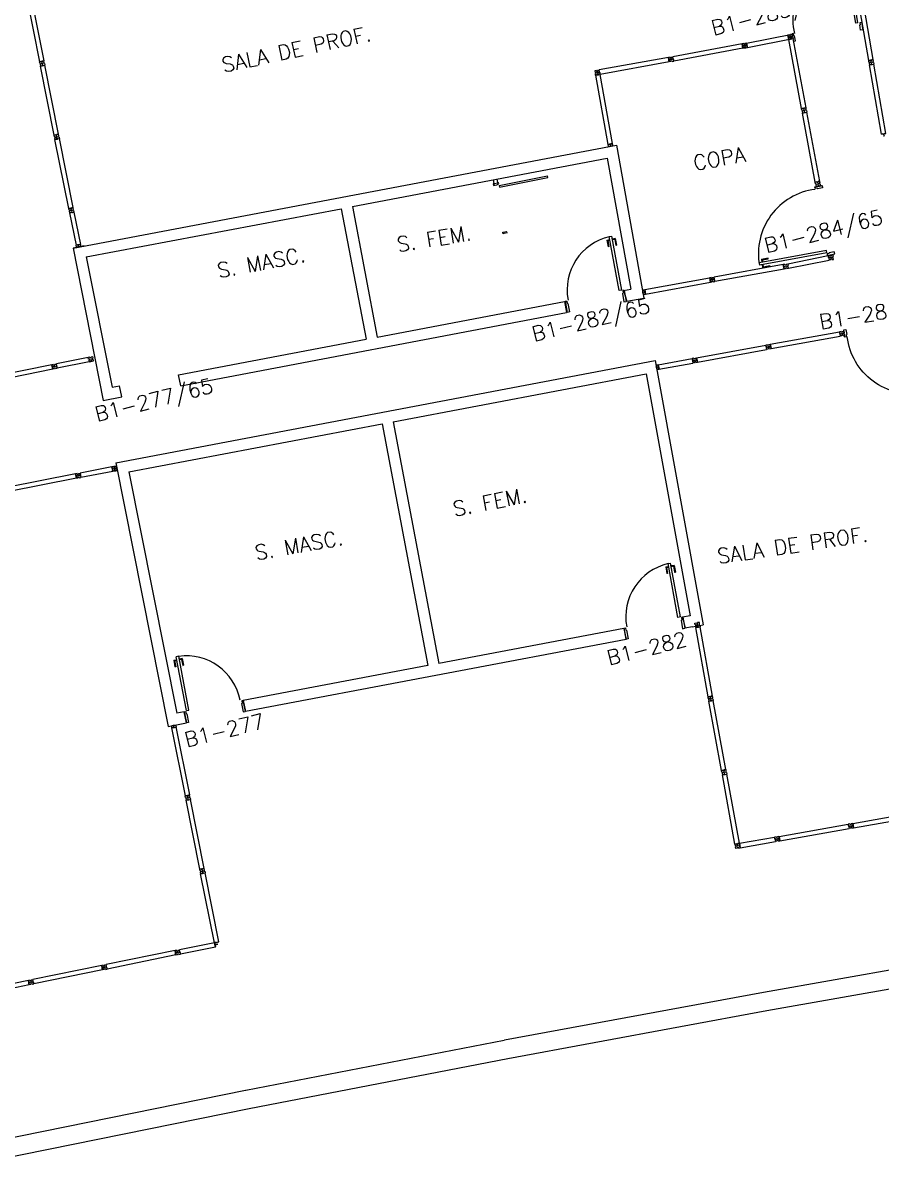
# Model space of a CAD drawing. Header units: millimetres. Extents: x 2757 to 3055, y 1102 to 1216.
# Drawn here: x 2827.62 to 2839.09, y 1181.52 to 1196.73 of the extents above; entities that cross this region are included whole.
import ezdxf

# ---------------------------------------------------------------- set-up
doc = ezdxf.new("R2010")
doc.units = ezdxf.units.MM
for name, color, linetype in [('ALV', 2, 'Continuous'), ('BANC', 2, 'Continuous'), ('DIV', 2, 'Continuous'), ('TEXTO', 2, 'Continuous'), ('TEXTO-ENDEREÇO', 2, 'Continuous')]:
    doc.layers.add(name, color=color, linetype=linetype)
doc.styles.add('UNB-100', font='simplex.shx', dxfattribs={"height": 0.2})
doc.styles.add('UNB-100-1', font='simplex.shx', dxfattribs={"height": 0.2})

# ---------------------------------------------------------------- blocks, each defined once
blk = doc.blocks.new('PDV2D-SLC')
at = {"layer": 'DIV'}
for p, q in [((0.03, 0.05), (0.06, 0.05)), ((0.03, 0.035), (0.03, 0.05)), ((0.03, -0.035), (0.03, 0.035)), ((0.06, 0.05), (0.06, -0.02)), ((0.941, 0.05), (0.941, -0.02)), ((0.971, 0.05), (0.941, 0.05)), ((0.971, 0.035), (0.971, 0.05)), ((0.971, -0.035), (0.971, 0.035)), ((0.03, -0.05), (0.03, -0.035)), ((0.05, -0.05), (0.03, -0.05)), ((0.05, -0.02), (0.06, -0.02)), ((0.05, -0.02), (0.05, -0.05)), ((0.079, -0.05), (0.109, -0.05)), ((0.079, -0.05), (0.079, -0.965)), ((0.109, -0.05), (0.109, -0.965)), ((0.951, -0.02), (0.941, -0.02)), ((0.951, -0.02), (0.951, -0.05)), ((0.951, -0.05), (0.971, -0.05)), ((0.971, -0.05), (0.971, -0.035)), ((0.109, -0.965), (0.079, -0.965))]:
    blk.add_line(p, q, dxfattribs=at)
at = {"layer": 'DIV', "color": 1}
for p, q in [((0.036, -0.925), (0.036, -0.835)), ((0.046, -0.835), (0.036, -0.835)), ((0.046, -0.915), (0.046, -0.835)), ((0.141, -0.915), (0.141, -0.835)), ((0.141, -0.835), (0.151, -0.835)), ((0.151, -0.925), (0.151, -0.835)), ((0.036, -0.925), (0.076, -0.925)), ((0.046, -0.915), (0.076, -0.915)), ((0.141, -0.915), (0.111, -0.915)), ((0.151, -0.925), (0.111, -0.925))]:
    blk.add_line(p, q, dxfattribs=at)
blk.add_arc((0.076, -0.1), 0.865, 270, 3.3214, dxfattribs=at)
blk = doc.blocks.new('DIV-SLC')
for p, q in [((-0.0051, 0), (0.0051, 0)), ((0, -0.0051), (0, 0.0051)), ((0.0205, 0.006), (0.03, 0.006)), ((0.0205, -0.006), (0.0205, 0.006)), ((0.03, 0.03), (0.97, 0.03)), ((0.03, 0.03), (0.03, -0.03)), ((0.03, 0.009), (0.03, 0.027)), ((0.03, 0.005), (0.03, -0.005)), ((0.97, 0.03), (0.97, -0.03)), ((0.9795, 0.006), (0.97, 0.006)), ((0.97, 0.005), (0.97, -0.005)), ((0.9795, -0.006), (0.9795, 0.006)), ((1.0051, 0), (0.9949, 0)), ((0.9949, 0), (1.0051, 0)), ((1, -0.0051), (1, 0.0051)), ((0.0205, -0.006), (0.03, -0.006)), ((0.03, -0.03), (0.03, -0.009)), ((0.03, -0.009), (0.03, -0.027)), ((0.03, -0.03), (0.97, -0.03)), ((0.9795, -0.006), (0.97, -0.006))]:
    blk.add_line(p, q)
blk = doc.blocks.new('MTT-SLC')
for p, q in [((-0.008, 0.03), (-0.03, 0.03)), ((-0.03, 0.03), (-0.03, 0.006)), ((-0.0185, 0.006), (-0.03, 0.006)), ((-0.0185, -0.006), (-0.0185, 0.006)), ((-0.008, 0.03), (-0.008, 0.02)), ((-0.008, 0.02), (0.008, 0.02)), ((-0.0051, 0), (0.0051, 0)), ((0, -0.0051), (0, 0.0051)), ((0.008, 0.03), (0.03, 0.03)), ((0.008, 0.03), (0.008, 0.02)), ((0.0205, -0.006), (0.0205, 0.006)), ((0.0205, 0.006), (0.03, 0.006)), ((0.03, 0.006), (0.03, 0.03)), ((-0.03, -0.03), (-0.03, -0.006)), ((-0.0185, -0.006), (-0.03, -0.006)), ((-0.008, -0.03), (-0.03, -0.03)), ((-0.008, -0.02), (0.008, -0.02)), ((-0.008, -0.03), (-0.008, -0.02)), ((0.008, -0.03), (0.008, -0.02)), ((0.008, -0.03), (0.03, -0.03)), ((0.0205, -0.006), (0.03, -0.006)), ((0.03, -0.006), (0.03, -0.03))]:
    blk.add_line(p, q)
blk = doc.blocks.new('MTINI-SLC')
for p, q in [((-0.03, 0.008), (-0.03, 0.03)), ((0.03, 0.03), (-0.03, 0.03)), ((-0.03, 0.008), (-0.02, 0.008)), ((-0.009, 0.03), (-0.027, 0.03)), ((-0.02, 0.008), (-0.02, 0)), ((-0.001, 0), (-0.02, 0)), ((-0.006, 0.02), (-0.006, 0.03)), ((-0.006, 0.023), (-0.006, 0.027)), ((-0.006, 0.02), (0.006, 0.02)), ((0.005, 0.03), (-0.005, 0.03)), ((0.005, 0), (-0.005, 0)), ((0.004, 0.02), (-0.004, 0.02)), ((0.02, 0), (-0.001, 0)), ((0, -0.005), (0, 0.005)), ((0.006, 0.02), (0.006, 0.03)), ((0.006, 0.023), (0.006, 0.027)), ((0.009, 0.03), (0.027, 0.03)), ((0.03, 0.008), (0.02, 0.008)), ((0.02, 0), (0.02, 0.008)), ((0.03, 0.008), (0.03, 0.03))]:
    blk.add_line(p, q)
blk = doc.blocks.new('MDIV-SLC')
for p, q in [((-0.0051, 0), (0.0051, 0)), ((0, -0.0051), (0, 0.0051)), ((0.0205, -0.006), (0.0205, 0.006)), ((0.0205, 0.006), (0.03, 0.006)), ((0.03, 0.03), (0.47, 0.03)), ((0.03, 0.03), (0.03, -0.03)), ((0.03, 0.009), (0.03, 0.027)), ((0.03, 0.005), (0.03, -0.005)), ((0.47, 0.03), (0.47, -0.03)), ((0.4795, 0.006), (0.47, 0.006)), ((0.47, 0.005), (0.47, -0.005)), ((0.4795, -0.006), (0.4795, 0.006)), ((0.5051, 0), (0.4949, 0)), ((0.4949, 0), (0.5051, 0)), ((0.5, -0.0051), (0.5, 0.0051)), ((0.0205, -0.006), (0.03, -0.006)), ((0.03, -0.009), (0.03, -0.027)), ((0.03, -0.03), (0.03, -0.009)), ((0.03, -0.03), (0.47, -0.03)), ((0.4795, -0.006), (0.47, -0.006))]:
    blk.add_line(p, q)
blk = doc.blocks.new('DIVMT-SLC')
for p, q in [((-0.03, 0.03), (-0.03, 0.006)), ((-0.008, 0.03), (-0.03, 0.03)), ((-0.0185, 0.006), (-0.03, 0.006)), ((-0.0185, -0.006), (-0.0185, 0.006)), ((-0.008, 0.03), (-0.008, 0.02)), ((-0.008, 0.02), (0.008, 0.02)), ((-0.0051, 0), (0.0051, 0)), ((0.0051, 0), (-0.0051, 0)), ((-0.0051, 0), (0.0051, 0)), ((0, -0.0051), (0, 0.0051)), ((0, 0.0051), (0, -0.0051)), ((0.008, 0.03), (0.008, 0.02)), ((0.008, 0.03), (0.03, 0.03)), ((0.0205, 0.006), (0.03, 0.006)), ((0.0205, -0.006), (0.0205, 0.006)), ((0.0205, 0.006), (0.0205, -0.006)), ((0.0205, 0.006), (0.03, 0.006)), ((0.97, 0.03), (0.03, 0.03)), ((0.03, 0.006), (0.03, 0.03)), ((0.03, -0.03), (0.03, 0.03)), ((0.03, -0.005), (0.03, 0.005)), ((0.97, -0.03), (0.97, 0.03)), ((0.97, 0.03), (0.97, 0.009)), ((0.97, 0.009), (0.97, 0.027)), ((0.9795, 0.006), (0.97, 0.006)), ((0.97, -0.005), (0.97, 0.005)), ((0.9795, 0.006), (0.9795, -0.006)), ((1.0051, 0), (0.9949, 0)), ((1, 0.0051), (1, -0.0051)), ((-0.0185, -0.006), (-0.03, -0.006)), ((-0.03, -0.03), (-0.03, -0.006)), ((-0.008, -0.03), (-0.03, -0.03)), ((-0.008, -0.03), (-0.008, -0.02)), ((-0.008, -0.02), (0.008, -0.02)), ((0.008, -0.03), (0.008, -0.02)), ((0.008, -0.03), (0.03, -0.03)), ((0.0205, -0.006), (0.03, -0.006)), ((0.0205, -0.006), (0.03, -0.006)), ((0.03, -0.006), (0.03, -0.03)), ((0.97, -0.03), (0.03, -0.03)), ((0.9795, -0.006), (0.97, -0.006)), ((0.97, -0.009), (0.97, -0.027))]:
    blk.add_line(p, q)
blk = doc.blocks.new('PE80-SLC')
for p, q in [((0.075, 0), (-0.075, 0)), ((-0.075, -0.03), (-0.075, 0)), ((0.075, 0), (0.075, -0.02)), ((0.777, 0.01), (0.687, 0.01)), ((0.687, 0), (0.687, 0.01)), ((0.777, 0.01), (0.777, -0.03)), ((0.04, -0.03), (-0.075, -0.03)), ((0.075, -0.02), (0.04, -0.02)), ((0.04, -0.03), (0.04, -0.02)), ((0.085, -0.03), (0.817, -0.03)), ((0.085, -0.03), (0.085, -0.065)), ((0.085, -0.065), (0.817, -0.065)), ((0.767, 0), (0.687, 0)), ((0.767, -0.095), (0.687, -0.095)), ((0.687, -0.095), (0.687, -0.105)), ((0.777, -0.105), (0.687, -0.105)), ((0.767, 0), (0.767, -0.03)), ((0.767, -0.095), (0.767, -0.065)), ((0.777, -0.105), (0.777, -0.065)), ((0.817, -0.065), (0.817, -0.03)), ((0.04, -0.771), (-0.075, -0.771)), ((-0.075, -0.771), (-0.075, -0.801)), ((0.075, -0.801), (-0.075, -0.801)), ((0.075, -0.802), (-0.075, -0.802)), ((0.04, -0.771), (0.04, -0.781)), ((0.075, -0.781), (0.04, -0.781)), ((0.075, -0.801), (0.075, -0.781))]:
    blk.add_line(p, q)
blk.add_arc((0.085, -0.03), 0.731, 270, 357.3429)
blk = doc.blocks.new('PD80-SLC')
for p, q in [((-0.777, 0.01), (-0.777, -0.03)), ((-0.777, 0.01), (-0.687, 0.01)), ((-0.687, 0), (-0.687, 0.01)), ((-0.075, 0), (0.075, 0)), ((-0.075, 0), (-0.075, -0.02)), ((0.075, -0.03), (0.075, 0)), ((-0.817, -0.065), (-0.817, -0.03)), ((-0.085, -0.03), (-0.817, -0.03)), ((-0.085, -0.065), (-0.817, -0.065)), ((-0.777, -0.105), (-0.777, -0.065)), ((-0.777, -0.105), (-0.687, -0.105)), ((-0.767, 0), (-0.767, -0.03)), ((-0.767, 0), (-0.687, 0)), ((-0.767, -0.095), (-0.767, -0.065)), ((-0.767, -0.095), (-0.687, -0.095)), ((-0.687, -0.095), (-0.687, -0.105)), ((-0.085, -0.03), (-0.085, -0.065)), ((-0.075, -0.02), (-0.04, -0.02)), ((-0.04, -0.03), (-0.04, -0.02)), ((-0.04, -0.03), (0.075, -0.03)), ((-0.075, -0.781), (-0.04, -0.781)), ((-0.075, -0.801), (-0.075, -0.781)), ((-0.075, -0.801), (0.075, -0.801)), ((-0.075, -0.802), (0.075, -0.802)), ((-0.04, -0.771), (0.075, -0.771)), ((-0.04, -0.771), (-0.04, -0.781)), ((0.075, -0.771), (0.075, -0.801))]:
    blk.add_line(p, q)
blk.add_arc((-0.085, -0.03), 0.731, 182.6571, 270)
blk = doc.blocks.new('PDV2E-SLC')
at = {"layer": 'DIV', "color": 1}
for p, q in [((0.023, 0.925), (0.063, 0.925)), ((0.023, 0.925), (0.023, 0.835)), ((0.033, 0.915), (0.063, 0.915)), ((0.033, 0.915), (0.033, 0.835)), ((0.138, 0.925), (0.097, 0.925)), ((0.128, 0.915), (0.097, 0.915)), ((0.128, 0.915), (0.128, 0.835)), ((0.138, 0.925), (0.138, 0.835)), ((0.033, 0.835), (0.023, 0.835)), ((0.128, 0.835), (0.137, 0.835))]:
    blk.add_line(p, q, dxfattribs=at)
at = {"layer": 'DIV'}
for p, q in [((0.065, 0.05), (0.065, 0.965)), ((0.095, 0.965), (0.065, 0.965)), ((0.095, 0.05), (0.095, 0.965)), ((0.049, 0.05), (0.029, 0.05)), ((0.029, 0.05), (0.029, 0.035)), ((0.029, 0.035), (0.029, -0.035)), ((0.049, 0.02), (0.049, 0.05)), ((0.049, 0.02), (0.059, 0.02)), ((0.059, -0.05), (0.059, 0.02)), ((0.065, 0.05), (0.095, 0.05)), ((0.928, -0.05), (0.928, 0.02)), ((0.938, 0.02), (0.928, 0.02)), ((0.938, 0.05), (0.958, 0.05)), ((0.938, 0.02), (0.938, 0.05)), ((0.958, 0.05), (0.958, 0.035)), ((0.958, 0.035), (0.958, -0.035)), ((0.029, -0.035), (0.029, -0.05)), ((0.029, -0.05), (0.059, -0.05)), ((0.958, -0.05), (0.928, -0.05)), ((0.958, -0.035), (0.958, -0.05))]:
    blk.add_line(p, q, dxfattribs=at)
at = {"layer": 'DIV', "color": 1}
blk.add_arc((0.062, 0.1), 0.865, 356.6786, 90, dxfattribs=at)
blk = doc.blocks.new('DIVINI-SLC')
for p, q in [((-0.005, 0), (0.005, 0)), ((-0.005, 0), (0.005, 0)), ((0.008, 0.02), (0, 0.02)), ((0, 0.001), (0, 0.02)), ((0, -0.005), (0, 0.005)), ((0, -0.005), (0, 0.005)), ((0, -0.02), (0, 0.001)), ((0.008, 0.03), (0.03, 0.03)), ((0.008, 0.03), (0.008, 0.02)), ((0.02, 0.006), (0.03, 0.006)), ((0.02, 0.006), (0.02, -0.006)), ((0.02, -0.006), (0.02, 0.006)), ((0.02, 0.006), (0.03, 0.006)), ((0.02, -0.004), (0.02, 0.004)), ((0.023, 0.006), (0.027, 0.006)), ((0.03, -0.03), (0.03, 0.03)), ((0.03, 0.03), (0.03, -0.03)), ((0.03, 0.03), (0.97, 0.03)), ((0.03, 0.009), (0.03, 0.027)), ((0.03, 0.009), (0.03, 0.027)), ((0.03, -0.005), (0.03, 0.005)), ((0.03, 0.005), (0.03, -0.005)), ((0.97, 0.03), (0.97, -0.03)), ((0.98, 0.006), (0.97, 0.006)), ((0.97, 0.005), (0.97, -0.005)), ((0.98, -0.006), (0.98, 0.006)), ((0.995, 0), (1.005, 0)), ((1.005, 0), (0.995, 0)), ((1, -0.005), (1, 0.005)), ((0, -0.02), (0.008, -0.02)), ((0.008, -0.03), (0.008, -0.02)), ((0.008, -0.03), (0.03, -0.03)), ((0.02, -0.006), (0.03, -0.006)), ((0.02, -0.006), (0.03, -0.006)), ((0.023, -0.006), (0.027, -0.006)), ((0.03, -0.009), (0.03, -0.027)), ((0.03, -0.009), (0.03, -0.027)), ((0.03, -0.03), (0.03, -0.009)), ((0.03, -0.03), (0.97, -0.03)), ((0.98, -0.006), (0.97, -0.006))]:
    blk.add_line(p, q)

msp = doc.modelspace()

# ---------------------------------------------------------------- linework, layer by layer
at = {"layer": 'ALV'}
for p, q in [((2828.288, 1193.717), (2835.546, 1195.091)), ((2835.546, 1195.091), (2835.915, 1193.049)), ((2832.019, 1194.271), (2835.425, 1194.916)), ((2835.425, 1194.916), (2835.741, 1193.169)), ((2833.902, 1194.629), (2833.916, 1194.553)), ((2833.951, 1194.638), (2833.963, 1194.57)), ((2828.465, 1193.598), (2831.871, 1194.243)), ((2831.871, 1194.243), (2832.202, 1192.499)), ((2832.019, 1194.271), (2832.35, 1192.527)), ((2828.436, 1193.745), (2828.289, 1193.716)), ((2828.288, 1193.717), (2828.692, 1191.682)), ((2828.465, 1193.598), (2828.811, 1191.857)), ((2835.642, 1193.15), (2835.741, 1193.169)), ((2835.642, 1193.15), (2835.687, 1193.006)), ((2832.35, 1192.527), (2834.855, 1193.001)), ((2834.855, 1193.001), (2834.882, 1192.854)), ((2835.687, 1193.006), (2835.915, 1193.049)), ((2829.726, 1191.877), (2834.882, 1192.854)), ((2829.697, 1192.025), (2832.202, 1192.499)), ((2828.858, 1190.848), (2836.066, 1192.213)), ((2836.066, 1192.213), (2836.705, 1188.682)), ((2829.726, 1191.877), (2829.697, 1192.025)), ((2832.564, 1191.397), (2835.946, 1192.037)), ((2835.946, 1192.037), (2836.531, 1188.803)), ((2828.811, 1191.857), (2828.909, 1191.875)), ((2828.938, 1191.728), (2828.909, 1191.875)), ((2828.692, 1191.682), (2828.938, 1191.728)), ((2829.034, 1190.729), (2832.416, 1191.369)), ((2832.416, 1191.369), (2833.029, 1188.139)), ((2832.564, 1191.397), (2833.176, 1188.167)), ((2828.858, 1190.848), (2829.557, 1187.327)), ((2829.034, 1190.729), (2829.674, 1187.503)), ((2836.531, 1188.803), (2836.432, 1188.784)), ((2836.432, 1188.784), (2836.464, 1188.638)), ((2835.644, 1188.635), (2833.176, 1188.167)), ((2835.644, 1188.635), (2835.676, 1188.488)), ((2836.557, 1188.655), (2836.464, 1188.638)), ((2836.557, 1188.655), (2836.705, 1188.682)), ((2835.676, 1188.488), (2830.59, 1187.524)), ((2833.029, 1188.139), (2830.561, 1187.671)), ((2830.59, 1187.524), (2830.561, 1187.671)), ((2829.773, 1187.522), (2829.674, 1187.503)), ((2829.803, 1187.375), (2829.773, 1187.522)), ((2829.557, 1187.327), (2829.802, 1187.376))]:
    msp.add_line(p, q, dxfattribs=at)
at = {"layer": 'BANC'}
for p, q in [((2840.977, 1184.385), (2837.512, 1183.774)), ((2841.021, 1184.138), (2837.556, 1183.527)), ((2837.51, 1183.773), (2834.05, 1183.133)), ((2837.556, 1183.527), (2834.096, 1182.887)), ((2834.048, 1183.132), (2830.594, 1182.463)), ((2834.096, 1182.887), (2830.642, 1182.217)), ((2830.592, 1182.462), (2827.144, 1181.763)), ((2830.642, 1182.217), (2827.193, 1181.518))]:
    msp.add_line(p, q, dxfattribs=at)
at = {"layer": 'DIV'}
for p, q in [((2837.285, 1196.456), (2837.896, 1196.574)), ((2837.297, 1196.397), (2837.906, 1196.515)), ((2837.838, 1196.563), (2837.861, 1196.567)), ((2837.859, 1196.567), (2837.838, 1196.563)), ((2837.842, 1196.541), (2837.838, 1196.563)), ((2837.842, 1196.539), (2837.838, 1196.563)), ((2837.849, 1196.504), (2837.838, 1196.563)), ((2837.842, 1196.541), (2837.852, 1196.543)), ((2837.851, 1196.541), (2837.842, 1196.539)), ((2837.851, 1196.541), (2837.842, 1196.539)), ((2837.844, 1196.528), (2837.842, 1196.538)), ((2837.854, 1196.529), (2837.844, 1196.527)), ((2837.854, 1196.529), (2837.844, 1196.527)), ((2837.844, 1196.527), (2837.849, 1196.504)), ((2837.845, 1196.525), (2837.854, 1196.527)), ((2837.845, 1196.525), (2837.849, 1196.504)), ((2837.849, 1196.504), (2837.908, 1196.515)), ((2837.872, 1196.508), (2837.849, 1196.504)), ((2837.871, 1196.508), (2837.849, 1196.504)), ((2838.021, 1195.58), (2837.849, 1196.504)), ((2837.854, 1196.529), (2837.851, 1196.541)), ((2837.851, 1196.541), (2837.854, 1196.529)), ((2837.852, 1196.543), (2837.854, 1196.527)), ((2837.859, 1196.567), (2837.861, 1196.557)), ((2837.863, 1196.556), (2837.861, 1196.567)), ((2837.877, 1196.56), (2837.861, 1196.557)), ((2837.863, 1196.556), (2837.875, 1196.558)), ((2837.868, 1196.538), (2837.878, 1196.54)), ((2837.878, 1196.54), (2837.868, 1196.538)), ((2837.878, 1196.54), (2837.868, 1196.538)), ((2837.868, 1196.538), (2837.878, 1196.54)), ((2837.878, 1196.54), (2837.868, 1196.538)), ((2837.884, 1196.521), (2837.869, 1196.518)), ((2837.871, 1196.508), (2837.869, 1196.518)), ((2837.871, 1196.518), (2837.882, 1196.52)), ((2837.882, 1196.52), (2837.871, 1196.518)), ((2837.871, 1196.518), (2837.872, 1196.508)), ((2837.871, 1196.518), (2837.872, 1196.508)), ((2837.872, 1196.544), (2837.874, 1196.534)), ((2837.874, 1196.534), (2837.872, 1196.544)), ((2837.872, 1196.544), (2837.874, 1196.534)), ((2837.874, 1196.534), (2837.872, 1196.544)), ((2837.872, 1196.544), (2837.874, 1196.534)), ((2837.897, 1196.574), (2837.873, 1196.569)), ((2837.875, 1196.558), (2837.873, 1196.569)), ((2837.873, 1196.508), (2837.883, 1196.51)), ((2837.875, 1196.57), (2837.877, 1196.56)), ((2837.882, 1196.52), (2837.884, 1196.51)), ((2837.882, 1196.52), (2837.884, 1196.51)), ((2837.886, 1196.511), (2837.884, 1196.521)), ((2837.884, 1196.51), (2837.908, 1196.515)), ((2837.886, 1196.511), (2837.908, 1196.515)), ((2837.89, 1196.548), (2837.901, 1196.55)), ((2837.892, 1196.536), (2837.89, 1196.548)), ((2837.901, 1196.552), (2837.891, 1196.55)), ((2837.891, 1196.55), (2837.894, 1196.535)), ((2837.892, 1196.536), (2837.903, 1196.539)), ((2837.904, 1196.536), (2837.894, 1196.535)), ((2837.895, 1196.579), (2837.9, 1196.556)), ((2837.901, 1196.552), (2837.897, 1196.574)), ((2837.908, 1196.515), (2837.903, 1196.539)), ((2837.904, 1196.536), (2837.908, 1196.515)), ((2838.08, 1195.591), (2837.908, 1196.515)), ((2837.226, 1196.445), (2837.25, 1196.449)), ((2837.248, 1196.449), (2837.226, 1196.444)), ((2837.231, 1196.423), (2837.226, 1196.445)), ((2837.231, 1196.421), (2837.226, 1196.444)), ((2837.238, 1196.386), (2837.226, 1196.444)), ((2837.231, 1196.423), (2837.24, 1196.425)), ((2837.24, 1196.423), (2837.231, 1196.421)), ((2837.24, 1196.423), (2837.231, 1196.421)), ((2837.233, 1196.41), (2837.231, 1196.42)), ((2837.242, 1196.411), (2837.233, 1196.409)), ((2837.242, 1196.411), (2837.233, 1196.409)), ((2837.233, 1196.407), (2837.243, 1196.409)), ((2837.233, 1196.409), (2837.238, 1196.386)), ((2837.233, 1196.407), (2837.237, 1196.386)), ((2837.237, 1196.386), (2837.296, 1196.397)), ((2837.261, 1196.39), (2837.237, 1196.386)), ((2837.259, 1196.39), (2837.238, 1196.386)), ((2837.24, 1196.425), (2837.243, 1196.409)), ((2837.242, 1196.411), (2837.24, 1196.423)), ((2837.24, 1196.423), (2837.242, 1196.411)), ((2837.248, 1196.449), (2837.25, 1196.439)), ((2837.252, 1196.438), (2837.25, 1196.449)), ((2837.266, 1196.442), (2837.25, 1196.439)), ((2837.252, 1196.438), (2837.264, 1196.44)), ((2837.256, 1196.42), (2837.266, 1196.422)), ((2837.266, 1196.422), (2837.256, 1196.42)), ((2837.266, 1196.422), (2837.256, 1196.42)), ((2837.256, 1196.42), (2837.266, 1196.422)), ((2837.266, 1196.422), (2837.256, 1196.42)), ((2837.256, 1196.42), (2837.266, 1196.422)), ((2837.273, 1196.403), (2837.257, 1196.4)), ((2837.259, 1196.39), (2837.257, 1196.4)), ((2837.259, 1196.399), (2837.271, 1196.402)), ((2837.271, 1196.402), (2837.259, 1196.399)), ((2837.259, 1196.399), (2837.261, 1196.39)), ((2837.259, 1196.399), (2837.261, 1196.39)), ((2837.261, 1196.426), (2837.262, 1196.416)), ((2837.262, 1196.416), (2837.261, 1196.426)), ((2837.261, 1196.426), (2837.262, 1196.416)), ((2837.262, 1196.416), (2837.261, 1196.426)), ((2837.261, 1196.426), (2837.262, 1196.416)), ((2837.261, 1196.426), (2837.262, 1196.416)), ((2837.285, 1196.456), (2837.262, 1196.451)), ((2837.264, 1196.44), (2837.262, 1196.451)), ((2837.262, 1196.39), (2837.272, 1196.392)), ((2837.264, 1196.452), (2837.285, 1196.456)), ((2837.264, 1196.452), (2837.266, 1196.442)), ((2837.271, 1196.402), (2837.273, 1196.392)), ((2837.271, 1196.402), (2837.273, 1196.392)), ((2837.275, 1196.393), (2837.273, 1196.403)), ((2837.273, 1196.392), (2837.296, 1196.397)), ((2837.275, 1196.393), (2837.297, 1196.397)), ((2837.278, 1196.43), (2837.29, 1196.432)), ((2837.281, 1196.418), (2837.278, 1196.43)), ((2837.289, 1196.434), (2837.28, 1196.432)), ((2837.28, 1196.432), (2837.283, 1196.417)), ((2837.28, 1196.431), (2837.29, 1196.432)), ((2837.28, 1196.431), (2837.283, 1196.419)), ((2837.281, 1196.418), (2837.292, 1196.421)), ((2837.283, 1196.419), (2837.292, 1196.421)), ((2837.292, 1196.418), (2837.283, 1196.417)), ((2837.289, 1196.434), (2837.285, 1196.456)), ((2837.285, 1196.456), (2837.29, 1196.432)), ((2837.285, 1196.456), (2837.289, 1196.435)), ((2837.297, 1196.397), (2837.285, 1196.456)), ((2837.289, 1196.435), (2837.286, 1196.453)), ((2837.292, 1196.422), (2837.29, 1196.431)), ((2837.297, 1196.397), (2837.292, 1196.421)), ((2837.292, 1196.418), (2837.296, 1196.397)), ((2837.293, 1196.418), (2837.296, 1196.4)), ((2838.021, 1195.58), (2838.08, 1195.591)), ((2838.042, 1195.584), (2838.024, 1195.58)), ((2838.046, 1195.575), (2838.044, 1195.584)), ((2838.045, 1195.584), (2838.055, 1195.586)), ((2838.058, 1195.577), (2838.046, 1195.575)), ((2838.061, 1195.557), (2838.051, 1195.555)), ((2838.057, 1195.551), (2838.055, 1195.561)), ((2838.058, 1195.577), (2838.056, 1195.586)), ((2838.08, 1195.591), (2838.059, 1195.587)), ((2838.059, 1195.587), (2838.077, 1195.59)), ((2833.979, 1194.552), (2834.625, 1194.681)), ((2833.983, 1194.531), (2834.629, 1194.66)), ((2834.629, 1194.66), (2834.625, 1194.681)), ((2833.912, 1194.575), (2833.901, 1194.573)), ((2833.901, 1194.573), (2833.905, 1194.551)), ((2833.905, 1194.551), (2833.955, 1194.561)), ((2833.961, 1194.585), (2833.912, 1194.575)), ((2833.953, 1194.568), (2833.975, 1194.573)), ((2833.953, 1194.568), (2833.955, 1194.561)), ((2833.972, 1194.587), (2833.961, 1194.585)), ((2833.975, 1194.573), (2833.972, 1194.587)), ((2833.979, 1194.552), (2833.983, 1194.531)), ((2834.03, 1193.929), (2834.079, 1193.939)), ((2834.034, 1193.908), (2834.03, 1193.929)), ((2834.045, 1193.91), (2834.034, 1193.908)), ((2834.094, 1193.92), (2834.045, 1193.91)), ((2834.081, 1193.932), (2834.079, 1193.939)), ((2837.835, 1193.506), (2838.378, 1193.616)), ((2838.4, 1193.619), (2838.378, 1193.616)), ((2838.382, 1193.592), (2838.378, 1193.616)), ((2838.378, 1193.616), (2838.388, 1193.556)), ((2838.392, 1193.594), (2838.382, 1193.592)), ((2838.392, 1193.594), (2838.382, 1193.592)), ((2838.382, 1193.591), (2838.384, 1193.581)), ((2838.394, 1193.582), (2838.384, 1193.58)), ((2838.394, 1193.582), (2838.384, 1193.58)), ((2838.384, 1193.58), (2838.388, 1193.556)), ((2838.392, 1193.594), (2838.394, 1193.582)), ((2838.394, 1193.582), (2838.392, 1193.594)), ((2838.4, 1193.619), (2838.402, 1193.609)), ((2838.418, 1193.612), (2838.402, 1193.609)), ((2838.418, 1193.592), (2838.408, 1193.59)), ((2838.408, 1193.59), (2838.418, 1193.592)), ((2838.418, 1193.592), (2838.408, 1193.59)), ((2838.412, 1193.596), (2838.414, 1193.586)), ((2838.414, 1193.586), (2838.412, 1193.596)), ((2838.416, 1193.622), (2838.438, 1193.625)), ((2838.416, 1193.622), (2838.418, 1193.612)), ((2838.43, 1193.6), (2838.441, 1193.602)), ((2838.43, 1193.6), (2838.432, 1193.588)), ((2838.432, 1193.588), (2838.443, 1193.59)), ((2838.438, 1193.625), (2838.441, 1193.602)), ((2838.447, 1193.566), (2838.443, 1193.59)), ((2837.845, 1193.447), (2838.388, 1193.556)), ((2838.41, 1193.56), (2838.388, 1193.556)), ((2838.424, 1193.572), (2838.408, 1193.57)), ((2838.41, 1193.56), (2838.408, 1193.57)), ((2838.426, 1193.563), (2838.424, 1193.572)), ((2838.426, 1193.563), (2838.447, 1193.566)), ((2835.926, 1193.161), (2836.791, 1193.318)), ((2836.791, 1193.318), (2836.802, 1193.259)), ((2836.805, 1193.296), (2836.795, 1193.295)), ((2836.796, 1193.294), (2836.797, 1193.284)), ((2836.807, 1193.284), (2836.798, 1193.283)), ((2836.807, 1193.284), (2836.805, 1193.296)), ((2836.831, 1193.295), (2836.821, 1193.293)), ((2836.821, 1193.293), (2836.831, 1193.295)), ((2836.827, 1193.289), (2836.825, 1193.299)), ((2835.896, 1193.125), (2835.906, 1193.127)), ((2835.896, 1193.125), (2835.906, 1193.127)), ((2835.906, 1193.147), (2835.898, 1193.146)), ((2835.901, 1193.127), (2835.898, 1193.146)), ((2835.902, 1193.121), (2835.9, 1193.131)), ((2835.902, 1193.121), (2835.9, 1193.131)), ((2835.905, 1193.106), (2835.901, 1193.127)), ((2835.904, 1193.157), (2835.926, 1193.161)), ((2835.904, 1193.157), (2835.906, 1193.147)), ((2835.92, 1193.136), (2835.93, 1193.137)), ((2835.92, 1193.136), (2835.93, 1193.137)), ((2835.923, 1193.124), (2835.92, 1193.136)), ((2835.92, 1193.136), (2835.923, 1193.124)), ((2835.922, 1193.126), (2835.921, 1193.134)), ((2835.922, 1193.136), (2835.927, 1193.137)), ((2835.923, 1193.124), (2835.932, 1193.126)), ((2835.923, 1193.124), (2835.932, 1193.126)), ((2835.925, 1193.124), (2835.929, 1193.125)), ((2835.926, 1193.161), (2835.936, 1193.102)), ((2835.936, 1193.102), (2835.926, 1193.161)), ((2835.929, 1193.14), (2835.926, 1193.158)), ((2835.929, 1193.14), (2835.926, 1193.158)), ((2835.93, 1193.136), (2835.932, 1193.127)), ((2835.932, 1193.127), (2835.93, 1193.136)), ((2835.936, 1193.102), (2835.932, 1193.123)), ((2835.932, 1193.123), (2835.936, 1193.105)), ((2835.932, 1193.123), (2835.936, 1193.105)), ((2835.936, 1193.102), (2836.802, 1193.259)), ((2835.905, 1193.106), (2835.913, 1193.108)), ((2835.915, 1193.098), (2835.913, 1193.108)), ((2835.915, 1193.098), (2835.936, 1193.102)), ((2828.49, 1192.257), (2828.065, 1192.17)), ((2828.502, 1192.197), (2828.561, 1192.209)), ((2828.524, 1192.211), (2828.535, 1192.214)), ((2828.535, 1192.214), (2828.524, 1192.211)), ((2828.524, 1192.211), (2828.525, 1192.202)), ((2828.524, 1192.211), (2828.525, 1192.202)), ((2828.535, 1192.214), (2828.537, 1192.204)), ((2828.535, 1192.214), (2828.537, 1192.204)), ((2828.537, 1192.204), (2828.561, 1192.209)), ((2836.106, 1192.159), (2836.559, 1192.24)), ((2836.581, 1192.244), (2836.559, 1192.24)), ((2836.559, 1192.24), (2836.57, 1192.181)), ((2836.564, 1192.217), (2836.559, 1192.24)), ((2836.573, 1192.218), (2836.564, 1192.217)), ((2836.573, 1192.218), (2836.564, 1192.217)), ((2836.564, 1192.216), (2836.566, 1192.206)), ((2836.575, 1192.207), (2836.566, 1192.205)), ((2836.575, 1192.207), (2836.566, 1192.205)), ((2836.575, 1192.207), (2836.573, 1192.218)), ((2836.573, 1192.218), (2836.575, 1192.207)), ((2836.581, 1192.244), (2836.583, 1192.234)), ((2836.599, 1192.237), (2836.583, 1192.234)), ((2836.599, 1192.217), (2836.589, 1192.215)), ((2836.589, 1192.215), (2836.599, 1192.217)), ((2836.599, 1192.217), (2836.589, 1192.215)), ((2836.595, 1192.211), (2836.593, 1192.221)), ((2836.593, 1192.221), (2836.595, 1192.211)), ((2836.597, 1192.247), (2836.618, 1192.251)), ((2836.597, 1192.247), (2836.599, 1192.237)), ((2836.611, 1192.225), (2836.623, 1192.227)), ((2836.611, 1192.225), (2836.613, 1192.213)), ((2836.613, 1192.213), (2836.625, 1192.215)), ((2836.618, 1192.251), (2836.623, 1192.227)), ((2836.629, 1192.192), (2836.625, 1192.215)), ((2828.028, 1192.163), (2828.006, 1192.158)), ((2828.006, 1192.158), (2828.011, 1192.135)), ((2828.022, 1192.137), (2828.011, 1192.135)), ((2828.024, 1192.125), (2828.013, 1192.123)), ((2828.018, 1192.099), (2828.013, 1192.123)), ((2828.039, 1192.104), (2828.018, 1192.099)), ((2828.024, 1192.125), (2828.022, 1192.137)), ((2828.028, 1192.163), (2828.029, 1192.153)), ((2828.029, 1192.153), (2828.045, 1192.156)), ((2828.036, 1192.134), (2828.046, 1192.136)), ((2828.046, 1192.136), (2828.036, 1192.134)), ((2828.036, 1192.134), (2828.046, 1192.136)), ((2828.037, 1192.114), (2828.053, 1192.117)), ((2828.039, 1192.104), (2828.037, 1192.114)), ((2828.04, 1192.14), (2828.042, 1192.13)), ((2828.042, 1192.13), (2828.04, 1192.14)), ((2828.043, 1192.166), (2828.065, 1192.17)), ((2828.043, 1192.166), (2828.045, 1192.156)), ((2828.055, 1192.107), (2828.053, 1192.117)), ((2828.055, 1192.107), (2828.076, 1192.111)), ((2828.06, 1192.145), (2828.069, 1192.146)), ((2828.06, 1192.145), (2828.069, 1192.146)), ((2828.06, 1192.145), (2828.063, 1192.133)), ((2828.063, 1192.133), (2828.06, 1192.145)), ((2828.063, 1192.133), (2828.072, 1192.135)), ((2828.063, 1192.133), (2828.072, 1192.135)), ((2828.076, 1192.111), (2828.065, 1192.17)), ((2828.069, 1192.146), (2828.065, 1192.17)), ((2828.072, 1192.136), (2828.07, 1192.145)), ((2828.072, 1192.135), (2828.076, 1192.111)), ((2828.502, 1192.198), (2828.076, 1192.111)), ((2828.525, 1192.202), (2828.502, 1192.197)), ((2828.526, 1192.202), (2828.536, 1192.204)), ((2836.076, 1192.124), (2836.086, 1192.125)), ((2836.082, 1192.119), (2836.081, 1192.129)), ((2836.101, 1192.134), (2836.11, 1192.136)), ((2836.103, 1192.122), (2836.101, 1192.134)), ((2836.103, 1192.122), (2836.112, 1192.124)), ((2836.106, 1192.159), (2836.116, 1192.1)), ((2836.109, 1192.139), (2836.106, 1192.156)), ((2836.11, 1192.135), (2836.112, 1192.125)), ((2836.116, 1192.1), (2836.113, 1192.121)), ((2836.113, 1192.121), (2836.116, 1192.103)), ((2836.116, 1192.1), (2836.57, 1192.181)), ((2836.566, 1192.205), (2836.57, 1192.181)), ((2836.592, 1192.185), (2836.57, 1192.181)), ((2836.606, 1192.198), (2836.59, 1192.195)), ((2836.592, 1192.185), (2836.59, 1192.195)), ((2836.607, 1192.188), (2836.606, 1192.198)), ((2836.607, 1192.188), (2836.629, 1192.192)), ((2828.343, 1190.704), (2828.322, 1190.7)), ((2828.322, 1190.7), (2828.326, 1190.676)), ((2828.343, 1190.704), (2828.345, 1190.694)), ((2828.345, 1190.694), (2828.361, 1190.697)), ((2828.359, 1190.707), (2828.381, 1190.711)), ((2828.359, 1190.707), (2828.361, 1190.697)), ((2828.376, 1190.686), (2828.385, 1190.688)), ((2828.376, 1190.686), (2828.385, 1190.688)), ((2828.376, 1190.686), (2828.378, 1190.674)), ((2828.378, 1190.674), (2828.376, 1190.686)), ((2828.807, 1190.793), (2828.381, 1190.711)), ((2828.385, 1190.688), (2828.381, 1190.711)), ((2828.381, 1190.711), (2828.392, 1190.652)), ((2828.385, 1190.687), (2828.387, 1190.677)), ((2828.819, 1190.734), (2828.392, 1190.652)), ((2828.807, 1190.794), (2828.866, 1190.805)), ((2828.831, 1190.798), (2828.807, 1190.794)), ((2828.812, 1190.772), (2828.807, 1190.794)), ((2828.807, 1190.793), (2828.819, 1190.734)), ((2828.812, 1190.773), (2828.808, 1190.79)), ((2828.812, 1190.772), (2828.821, 1190.774)), ((2828.821, 1190.772), (2828.812, 1190.77)), ((2828.812, 1190.769), (2828.814, 1190.759)), ((2828.824, 1190.76), (2828.814, 1190.758)), ((2828.815, 1190.756), (2828.825, 1190.758)), ((2828.815, 1190.756), (2828.819, 1190.735)), ((2828.819, 1190.734), (2828.815, 1190.755)), ((2828.815, 1190.755), (2828.819, 1190.737)), ((2828.819, 1190.735), (2828.878, 1190.747)), ((2828.819, 1190.735), (2828.843, 1190.74)), ((2828.82, 1190.735), (2828.879, 1190.746)), ((2828.82, 1190.735), (2828.879, 1190.746)), ((2828.825, 1190.758), (2828.821, 1190.774)), ((2828.824, 1190.76), (2828.821, 1190.772)), ((2828.84, 1190.739), (2828.822, 1190.735)), ((2828.841, 1190.739), (2828.823, 1190.735)), ((2828.841, 1190.739), (2828.823, 1190.735)), ((2828.833, 1190.789), (2828.831, 1190.798)), ((2828.833, 1190.789), (2828.831, 1190.798)), ((2828.832, 1190.799), (2828.842, 1190.801)), ((2828.845, 1190.791), (2828.833, 1190.789)), ((2828.833, 1190.789), (2828.845, 1190.791)), ((2828.848, 1190.771), (2828.838, 1190.769)), ((2828.838, 1190.769), (2828.848, 1190.771)), ((2828.848, 1190.771), (2828.838, 1190.769)), ((2828.838, 1190.769), (2828.848, 1190.771)), ((2828.848, 1190.771), (2828.838, 1190.769)), ((2828.849, 1190.771), (2828.839, 1190.769)), ((2828.849, 1190.771), (2828.839, 1190.769)), ((2828.84, 1190.751), (2828.852, 1190.753)), ((2828.84, 1190.751), (2828.843, 1190.74)), ((2828.853, 1190.751), (2828.841, 1190.749)), ((2828.841, 1190.749), (2828.843, 1190.74)), ((2828.844, 1190.765), (2828.842, 1190.775)), ((2828.842, 1190.775), (2828.844, 1190.765)), ((2828.844, 1190.765), (2828.842, 1190.775)), ((2828.842, 1190.775), (2828.844, 1190.765)), ((2828.842, 1190.775), (2828.844, 1190.765)), ((2828.844, 1190.765), (2828.842, 1190.775)), ((2828.853, 1190.751), (2828.842, 1190.749)), ((2828.853, 1190.751), (2828.842, 1190.749)), ((2828.842, 1190.749), (2828.843, 1190.739)), ((2828.842, 1190.749), (2828.843, 1190.739)), ((2828.843, 1190.801), (2828.866, 1190.805)), ((2828.845, 1190.791), (2828.843, 1190.801)), ((2828.845, 1190.791), (2828.843, 1190.801)), ((2828.843, 1190.775), (2828.845, 1190.765)), ((2828.843, 1190.775), (2828.845, 1190.765)), ((2828.844, 1190.74), (2828.853, 1190.742)), ((2828.844, 1190.74), (2828.854, 1190.741)), ((2828.844, 1190.74), (2828.854, 1190.741)), ((2828.852, 1190.753), (2828.854, 1190.742)), ((2828.853, 1190.751), (2828.855, 1190.742)), ((2828.853, 1190.751), (2828.855, 1190.742)), ((2828.853, 1190.751), (2828.854, 1190.742)), ((2828.878, 1190.747), (2828.854, 1190.742)), ((2828.878, 1190.747), (2828.857, 1190.742)), ((2828.857, 1190.742), (2828.875, 1190.746)), ((2828.858, 1190.742), (2828.876, 1190.746)), ((2828.879, 1190.746), (2828.858, 1190.742)), ((2828.858, 1190.742), (2828.876, 1190.746)), ((2828.879, 1190.746), (2828.858, 1190.742)), ((2828.871, 1190.784), (2828.861, 1190.782)), ((2828.864, 1190.766), (2828.861, 1190.782)), ((2828.862, 1190.78), (2828.871, 1190.782)), ((2828.862, 1190.78), (2828.864, 1190.768)), ((2828.864, 1190.768), (2828.873, 1190.77)), ((2828.874, 1190.768), (2828.864, 1190.766)), ((2828.871, 1190.784), (2828.866, 1190.805)), ((2828.866, 1190.805), (2828.87, 1190.785)), ((2828.878, 1190.747), (2828.866, 1190.805)), ((2828.87, 1190.785), (2828.867, 1190.803)), ((2828.873, 1190.771), (2828.871, 1190.781)), ((2828.874, 1190.768), (2828.878, 1190.747)), ((2828.874, 1190.767), (2828.877, 1190.75)), ((2828.338, 1190.678), (2828.326, 1190.676)), ((2828.34, 1190.667), (2828.329, 1190.664)), ((2828.333, 1190.641), (2828.329, 1190.664)), ((2828.355, 1190.645), (2828.333, 1190.641)), ((2828.338, 1190.678), (2828.34, 1190.667)), ((2828.352, 1190.675), (2828.362, 1190.677)), ((2828.362, 1190.677), (2828.352, 1190.675)), ((2828.352, 1190.675), (2828.362, 1190.677)), ((2828.353, 1190.655), (2828.369, 1190.658)), ((2828.355, 1190.645), (2828.353, 1190.655)), ((2828.356, 1190.681), (2828.358, 1190.671)), ((2828.358, 1190.671), (2828.356, 1190.681)), ((2828.371, 1190.648), (2828.369, 1190.658)), ((2828.371, 1190.648), (2828.392, 1190.652)), ((2828.378, 1190.674), (2828.388, 1190.676)), ((2828.378, 1190.674), (2828.388, 1190.676)), ((2828.388, 1190.676), (2828.392, 1190.652)), ((2829.63, 1187.312), (2829.606, 1187.307)), ((2829.79, 1186.4), (2829.606, 1187.307)), ((2829.628, 1187.321), (2829.64, 1187.323)), ((2829.628, 1187.321), (2829.63, 1187.312)), ((2829.64, 1187.323), (2829.642, 1187.314)), ((2829.642, 1187.314), (2829.665, 1187.319)), ((2829.849, 1186.412), (2829.665, 1187.319)), ((2829.79, 1186.4), (2829.849, 1186.412)), ((2829.811, 1186.404), (2829.793, 1186.4)), ((2829.816, 1186.395), (2829.814, 1186.404)), ((2829.815, 1186.405), (2829.825, 1186.407)), ((2829.828, 1186.397), (2829.816, 1186.395)), ((2829.831, 1186.377), (2829.821, 1186.375)), ((2829.827, 1186.371), (2829.825, 1186.381)), ((2829.828, 1186.397), (2829.826, 1186.407)), ((2829.849, 1186.412), (2829.829, 1186.407)), ((2829.829, 1186.407), (2829.846, 1186.411)), ((2837.19, 1185.765), (2837.66, 1185.848)), ((2837.682, 1185.852), (2837.66, 1185.848)), ((2837.66, 1185.848), (2837.671, 1185.789)), ((2837.665, 1185.824), (2837.66, 1185.848)), ((2837.674, 1185.826), (2837.665, 1185.824)), ((2837.674, 1185.826), (2837.665, 1185.824)), ((2837.665, 1185.823), (2837.667, 1185.813)), ((2837.676, 1185.814), (2837.674, 1185.826)), ((2837.674, 1185.826), (2837.676, 1185.814)), ((2837.682, 1185.852), (2837.684, 1185.842)), ((2837.7, 1185.845), (2837.684, 1185.842)), ((2837.7, 1185.824), (2837.69, 1185.823)), ((2837.69, 1185.823), (2837.7, 1185.824)), ((2837.7, 1185.824), (2837.69, 1185.823)), ((2837.696, 1185.819), (2837.694, 1185.829)), ((2837.694, 1185.829), (2837.696, 1185.819)), ((2837.698, 1185.855), (2837.719, 1185.859)), ((2837.698, 1185.855), (2837.7, 1185.845)), ((2837.712, 1185.833), (2837.724, 1185.835)), ((2837.712, 1185.833), (2837.715, 1185.821)), ((2837.715, 1185.821), (2837.726, 1185.823)), ((2837.719, 1185.859), (2837.724, 1185.835)), ((2837.73, 1185.8), (2837.726, 1185.823)), ((2837.161, 1185.729), (2837.171, 1185.731)), ((2837.167, 1185.725), (2837.165, 1185.735)), ((2837.185, 1185.74), (2837.194, 1185.742)), ((2837.187, 1185.728), (2837.185, 1185.74)), ((2837.187, 1185.728), (2837.197, 1185.73)), ((2837.19, 1185.765), (2837.201, 1185.706)), ((2837.194, 1185.745), (2837.191, 1185.762)), ((2837.195, 1185.741), (2837.196, 1185.731)), ((2837.201, 1185.706), (2837.197, 1185.727)), ((2837.197, 1185.727), (2837.2, 1185.709)), ((2837.201, 1185.706), (2837.671, 1185.789)), ((2837.676, 1185.814), (2837.667, 1185.812)), ((2837.676, 1185.814), (2837.667, 1185.812)), ((2837.667, 1185.812), (2837.671, 1185.789)), ((2837.693, 1185.793), (2837.671, 1185.789)), ((2837.707, 1185.805), (2837.691, 1185.802)), ((2837.693, 1185.793), (2837.691, 1185.802)), ((2837.709, 1185.796), (2837.707, 1185.805)), ((2837.709, 1185.796), (2837.73, 1185.8)), ((2829.673, 1184.335), (2829.651, 1184.331)), ((2829.651, 1184.331), (2829.656, 1184.307)), ((2829.667, 1184.309), (2829.656, 1184.307)), ((2829.67, 1184.298), (2829.658, 1184.295)), ((2829.67, 1184.298), (2829.667, 1184.309)), ((2829.673, 1184.335), (2829.675, 1184.325)), ((2829.675, 1184.325), (2829.69, 1184.328)), ((2829.682, 1184.306), (2829.692, 1184.308)), ((2829.692, 1184.308), (2829.682, 1184.306)), ((2829.682, 1184.306), (2829.692, 1184.308)), ((2829.686, 1184.312), (2829.688, 1184.302)), ((2829.688, 1184.302), (2829.686, 1184.312)), ((2829.688, 1184.338), (2829.71, 1184.343)), ((2829.688, 1184.338), (2829.69, 1184.328)), ((2829.705, 1184.317), (2829.715, 1184.319)), ((2829.705, 1184.317), (2829.715, 1184.319)), ((2829.705, 1184.317), (2829.708, 1184.305)), ((2829.708, 1184.305), (2829.705, 1184.317)), ((2829.708, 1184.305), (2829.717, 1184.307)), ((2829.708, 1184.305), (2829.717, 1184.307)), ((2830.178, 1184.437), (2829.71, 1184.343)), ((2829.722, 1184.284), (2829.71, 1184.343)), ((2829.715, 1184.319), (2829.71, 1184.343)), ((2829.717, 1184.308), (2829.715, 1184.318)), ((2829.717, 1184.307), (2829.722, 1184.284)), ((2830.19, 1184.379), (2829.722, 1184.284)), ((2830.19, 1184.379), (2830.178, 1184.437)), ((2830.178, 1184.437), (2830.182, 1184.417)), ((2830.182, 1184.417), (2830.178, 1184.434)), ((2830.192, 1184.416), (2830.183, 1184.414)), ((2830.185, 1184.403), (2830.183, 1184.413)), ((2830.194, 1184.404), (2830.185, 1184.402)), ((2830.186, 1184.399), (2830.189, 1184.382)), ((2830.192, 1184.416), (2830.194, 1184.404)), ((2830.218, 1184.415), (2830.208, 1184.413)), ((2830.212, 1184.419), (2830.214, 1184.409)), ((2829.663, 1184.272), (2829.658, 1184.295)), ((2829.685, 1184.276), (2829.663, 1184.272)), ((2829.683, 1184.286), (2829.698, 1184.289)), ((2829.685, 1184.276), (2829.683, 1184.286)), ((2829.7, 1184.279), (2829.698, 1184.289)), ((2829.7, 1184.279), (2829.722, 1184.284))]:
    msp.add_line(p, q, dxfattribs=at)

# ---------------------------------------------------------------- block references
at = {"layer": 'ALV'}
for name, p, rotation in [('PD80-SLC', (2835.664, 1193.078), 280.5352004555666), ('PD80-SLC', (2836.448, 1188.711), 280.3533125393697), ('PE80-SLC', (2829.788, 1187.449), 100.7856443396648)]:
    msp.add_blockref(name, p, dxfattribs=dict(at, rotation=rotation))
at = {"layer": 'DIV'}
for name, p, rotation in [('PDV2D-SLC', (2838.86, 1196.688), 189.4104419976293), ('DIV-SLC', (2827.68, 1197.163), 281.2769078450202), ('DIVMT-SLC', (2838.782, 1197.185), 279.7786707364857), ('DIVMT-SLC', (2836.278, 1196.238), 10.52658023433461), ('DIVMT-SLC', (2827.876, 1196.183), 281.2111251417455), ('DIVMT-SLC', (2835.294, 1196.061), 10.17781988484716), ('DIVMT-SLC', (2838.952, 1196.199), 279.7886612981195), ('DIVINI-SLC', (2835.472, 1195.077), 100.2168301325719), ('DIVMT-SLC', (2838.056, 1195.556), 280.5722140784816), ('DIVMT-SLC', (2828.07, 1195.202), 281.2817564707238), ('PDV2E-SLC', (2838.419, 1193.6), 100.4102242783943), ('MTT-SLC', (2838.239, 1194.573), 99.90048442397588), ('MTT-SLC', (2828.265, 1194.221), 281.3935655470262), ('MDIV-SLC', (2828.265, 1194.221), 281.2676717115207), ('MTINI-SLC', (2828.363, 1193.731), 11.34047276789395), ('DIVMT-SLC', (2836.827, 1193.293), 10.30130725960508), ('MTT-SLC', (2837.811, 1193.471), 189.8146855727267), ('MTT-SLC', (2836.826, 1193.294), 10.8424527806428), ('DIVMT-SLC', (2838.562, 1192.573), 190.1071129354901), ('DIVMT-SLC', (2837.578, 1192.397), 190.4228437297795), ('MTT-SLC', (2828.526, 1192.233), 191.5740826202908), ('DIVMT-SLC', (2827.061, 1191.936), 11.41395623744662), ('MTINI-SLC', (2836.082, 1192.125), 280.385686575157), ('DIVMT-SLC', (2836.631, 1188.682), 280.0823142522242), ('DIVMT-SLC', (2836.806, 1187.698), 280.4166872072932), ('MTINI-SLC', (2829.629, 1187.341), 190.7864690802989), ('DIVMT-SLC', (2836.987, 1186.714), 280.3163807748741), ('DIVMT-SLC', (2829.822, 1186.375), 281.2615483279198), ('DIVMT-SLC', (2839.665, 1186.171), 190.1825354532434), ('DIVMT-SLC', (2838.68, 1185.997), 190.0937647575262), ('MTT-SLC', (2837.166, 1185.73), 10.01225632596031), ('DIVMT-SLC', (2830.016, 1185.394), 281.3505443211795), ('DIVMT-SLC', (2828.706, 1184.109), 11.55276783154349), ('DIVMT-SLC', (2827.727, 1183.909), 11.57193833276056), ('DIVMT-SLC', (2826.746, 1183.711), 11.39585127759833)]:
    msp.add_blockref(name, p, dxfattribs=dict(at, rotation=rotation))
at = {"layer": 'DIV', "xscale": -1}
for name, p, rotation in [('PDV2D-SLC', (2839.548, 1192.745), 10.10711293546836), ('DIVMT-SLC', (2827.375, 1190.485), 191.0366645309167), ('MTT-SLC', (2828.844, 1190.77), 10.87653814807253)]:
    msp.add_blockref(name, p, dxfattribs=dict(at, rotation=rotation))

# ---------------------------------------------------------------- texts
at = {"layer": 'TEXTO', "style": 'UNB-100'}
for s, rotation, p in [('SALA DE PROF.', 12.185, (2830.298, 1196.06)), ('COPA', 10.1118, (2836.593, 1194.752)), ('S. FEM.', 9.4502, (2832.632, 1193.661)), ('S. MASC. ', 10.6995, (2830.234, 1193.313)), ('S. FEM.', 11.2956, (2833.384, 1190.127)), ('SALA DE PROF.', 8.5063, (2836.91, 1189.498)), ('S. MASC. ', 10.1117, (2830.736, 1189.544))]:
    msp.add_text(s, height=0.2, rotation=rotation, dxfattribs=at).set_placement(p)
at = {"layer": 'TEXTO-ENDEREÇO', "style": 'UNB-100-1'}
for s, rotation, p in [('B1-285/68', 14.0866, (2836.842, 1196.554)), ('B1-284/65', 14.0866, (2837.551, 1193.647)), ('B1-282/65', 14.0866, (2834.444, 1192.464)), ('B1-284/64', 9.2719, (2838.274, 1192.629)), ('B1-277/65', 14.0866, (2828.606, 1191.394)), ('B1-282', 14.0866, (2835.446, 1188.139)), ('B1-277', 14.0866, (2829.805, 1187.045))]:
    msp.add_text(s, height=0.2, rotation=rotation, dxfattribs=at).set_placement(p)

doc.saveas('drawing.dxf')
